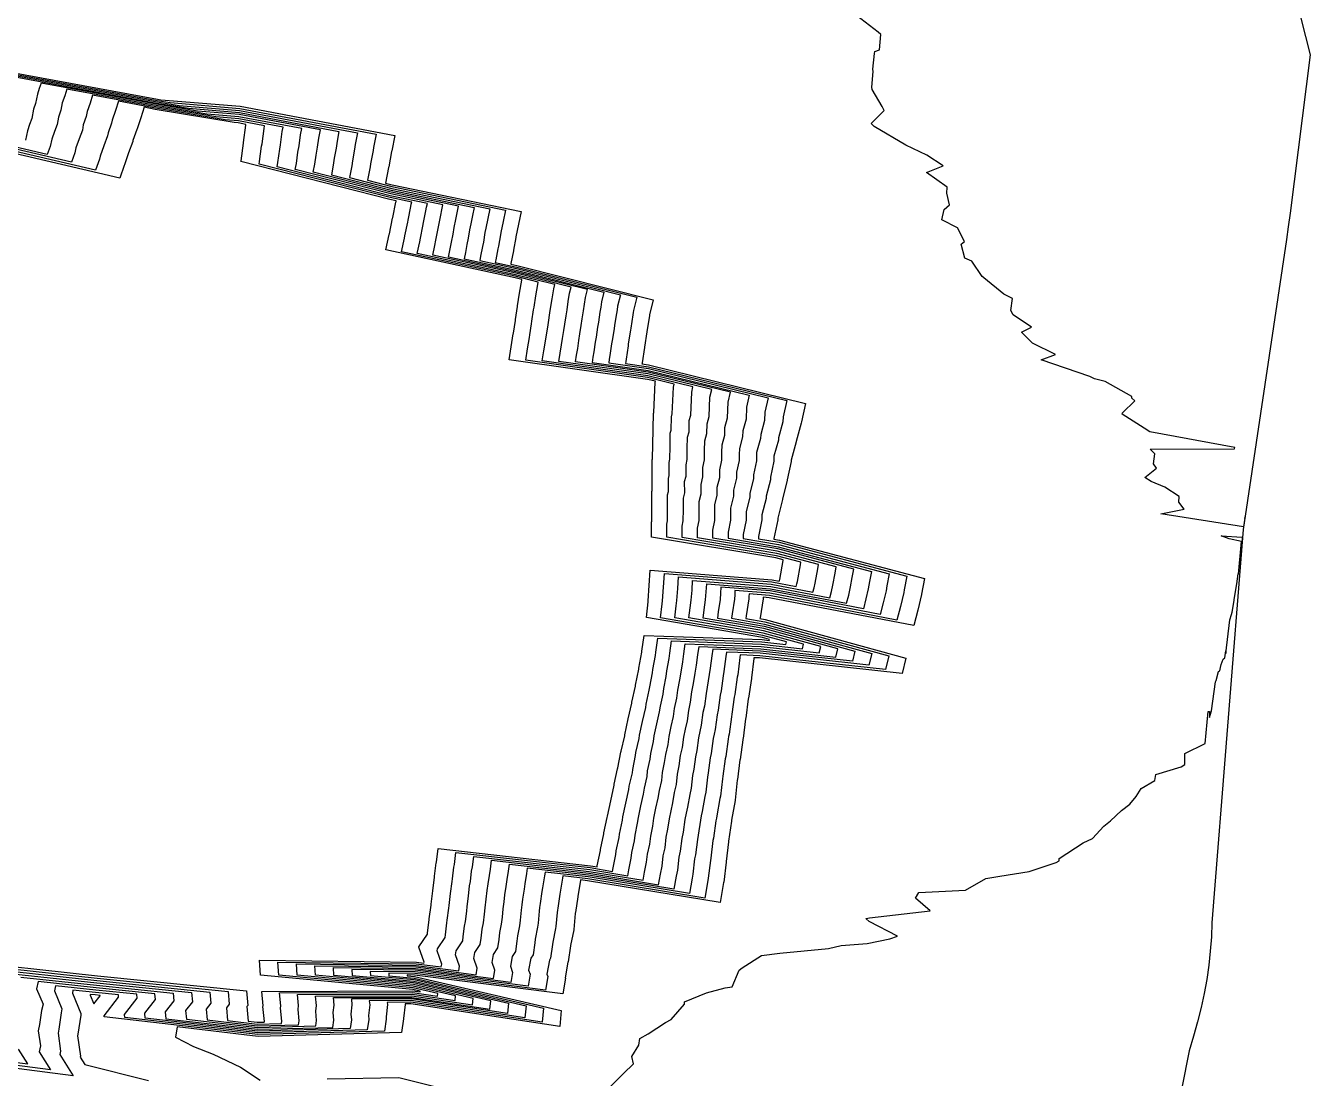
# Model space of a CAD drawing. Header units: metres. Extents: x 706349 to 713144, y 2649082 to 2655455.
# Drawn here: x 712974.1 to 713143.6, y 2651680.2 to 2651819.1 of the extents above; entities that cross this region are included whole.
import ezdxf

# ---------------------------------------------------------------- set-up
doc = ezdxf.new("R2010")
doc.units = ezdxf.units.M
for name, color, linetype in [('C-TINN-BNDY', 110, 'Continuous'), ('C-TOPO-MAJR', 9, 'Continuous'), ('C-TOPO-MINR', 8, 'Continuous')]:
    doc.layers.add(name, color=color, linetype=linetype)

msp = doc.modelspace()

# ---------------------------------------------------------------- linework, layer by layer
at = {"layer": 'C-TINN-BNDY', "color": 110, "linetype": 'Continuous', "lineweight": -3, "flags": 128}
msp.add_lwpolyline([(712895.1, 2652094.38), (713137.24, 2651840.02), (713143.56, 2651815.27), (713140.91, 2651794.35), (713140.66, 2651792.57), (713140.42, 2651790.89), (713134.7, 2651752.6), (713130.58, 2651700.71), (713130.51, 2651698.84), (713130.37, 2651696.96), (713130.16, 2651695.09), (713129.89, 2651693.23), (713129.55, 2651691.36), (713129.16, 2651689.51), (713128.67, 2651687.62), (713128.14, 2651685.72), (713127.57, 2651683.8), (713115.65, 2651623.65)], dxfattribs=at)
at = {"layer": 'C-TOPO-MAJR', "color": 9, "linetype": 'Continuous', "lineweight": -3, "elevation": -10, "flags": 128}
for points in [[(713134.92, 2651754.08), (713134.95, 2651754.28), (713134.92, 2651754.09), (713134.74, 2651752.97), (713123.85, 2651754.66), (713126.91, 2651755.31), (713126.2, 2651756.21), (713126.25, 2651756.97), (713124.37, 2651758.18), (713122.58, 2651758.96), (713121.72, 2651759.48), (713123.26, 2651760.73), (713122.88, 2651761.3), (713123.07, 2651762.61), (713122.42, 2651763.2), (713133.58, 2651763.25), (713133.6, 2651763.44), (713122.38, 2651765.52), (713121.65, 2651765.97), (713118.76, 2651767.84), (713118.77, 2651768.02), (713120.43, 2651769.61), (713120, 2651769.95), (713120.02, 2651770.19), (713116.48, 2651772.16), (713115.07, 2651772.52), (713114.48, 2651772.79), (713108.07, 2651775.01), (713109.94, 2651775.73), (713106.93, 2651777.19), (713105.44, 2651778.65), (713106.78, 2651779.31), (713104.35, 2651780.96), (713104.05, 2651781.54), (713104.29, 2651783.1), (713103.13, 2651783.68), (713100.47, 2651785.85), (713100.45, 2651785.88), (713100.25, 2651786.03), (713098.9, 2651788.05), (713097.98, 2651788.45), (713097.5, 2651790.26), (713097.94, 2651790.61), (713097.02, 2651792.45), (713094.95, 2651793.48), (713095.24, 2651794.84), (713095.95, 2651795.48), (713095.59, 2651797.01), (713095.65, 2651797.82), (713092.91, 2651799.72), (713095.13, 2651800.63), (713092.97, 2651802.01), (713090.18, 2651803.34), (713086.03, 2651805.81), (713085.63, 2651806.21), (713087.34, 2651807.94), (713087.09, 2651808.43), (713085.77, 2651810.71), (713085.73, 2651811), (713085.9, 2651813.09), (713085.86, 2651813.37), (713086.05, 2651815.46), (713086.12, 2651815.71), (713086.72, 2651815.91), (713086.92, 2651817.94), (713086.57, 2651818.27), (713083.67, 2651820.45)], [(712962.51, 2651814.75), (712991.49, 2651809.41), (712991.92, 2651809.34), (713002.38, 2651808.48), (713022.77, 2651804.62), (713022.38, 2651802.6), (713022.36, 2651802.51), (713021.98, 2651800.48), (713021.96, 2651800.38), (713021.56, 2651798.35), (713022.45, 2651798.13), (713039.44, 2651794.6), (713039.09, 2651792.92), (713038.76, 2651791.26), (713038.74, 2651791.16), (713038.46, 2651789.49), (713038.44, 2651789.4), (713038.11, 2651787.72), (713038.09, 2651787.62), (713038.9, 2651787.45), (713056.87, 2651782.95), (713056.39, 2651780.93), (713056.38, 2651780.87), (713056.37, 2651780.8), (713056.05, 2651778.77), (713056.04, 2651778.71), (713055.72, 2651776.69), (713055.71, 2651776.62), (713055.42, 2651774.62), (713055.4, 2651774.54), (713055.39, 2651774.46), (713056.26, 2651774.33), (713076.97, 2651769.26), (713076.42, 2651766.81), (713076.41, 2651766.67), (713075.75, 2651764.25), (713075.75, 2651764.17), (713075.07, 2651761.77), (713075.07, 2651761.68), (713075.07, 2651761.6), (713074.55, 2651759.17), (713074.55, 2651759.09), (713073.93, 2651756.64), (713073.93, 2651756.56), (713073.3, 2651754.1), (713073.3, 2651754), (713073.3, 2651753.91), (713072.79, 2651751.43), (713072.79, 2651751.34), (713073.54, 2651751.22), (713092.67, 2651746.16), (713092.27, 2651744.09), (713092.26, 2651744.04), (713091.78, 2651741.96), (713091.25, 2651739.93), (713072.15, 2651743.61), (713071.38, 2651743.67), (713071.38, 2651743.57), (713071.37, 2651743.48), (713070.97, 2651740.95), (713070.96, 2651740.86), (713071.66, 2651740.73), (713090.22, 2651735.64), (713089.72, 2651733.59), (713070.89, 2651735.66), (713070.15, 2651735.69), (713070.14, 2651735.59), (713069.83, 2651733.03), (713069.82, 2651732.94), (713069.44, 2651730.37), (713069.42, 2651730.28), (713069.08, 2651727.7), (713069.06, 2651727.61), (713068.72, 2651725.03), (713068.7, 2651724.94), (713068.69, 2651724.86), (713068.34, 2651722.27), (713068.32, 2651722.19), (713067.98, 2651719.6), (713067.97, 2651719.52), (713067.69, 2651716.9), (713067.67, 2651716.83), (713067.22, 2651714.25), (713067.2, 2651714.17), (713067.18, 2651714.1), (713066.82, 2651711.48), (713066.8, 2651711.4), (713066.49, 2651708.78), (713066.48, 2651708.72), (713066.17, 2651706.06), (713066.16, 2651706.02), (713065.69, 2651703.38), (713048.19, 2651706.26), (713047.3, 2651706.36), (713047.29, 2651706.28), (713046.94, 2651704.22), (713046.93, 2651704.14), (713046.6, 2651702.06), (713046.59, 2651701.99), (713046.59, 2651701.92), (713046.39, 2651699.83), (713046.38, 2651699.78), (713045.96, 2651697.7), (713045.96, 2651697.64), (713045.67, 2651695.56), (713045.63, 2651695.5), (713045.27, 2651693.43), (713045.29, 2651693.37), (713044.96, 2651691.31), (713025.4, 2651693.79), (713024.43, 2651693.81), (713024.43, 2651693.71), (713025.38, 2651693.63), (713044.75, 2651689.11), (713044.54, 2651687.02), (713024.88, 2651690), (713024.15, 2651689.99), (713024.15, 2651689.92), (713023.95, 2651688.08), (713023.95, 2651688.02), (713023.68, 2651686.21), (713004.75, 2651685.71), (712994.05, 2651686.95), (712993.86, 2651685.62), (712996.21, 2651684.35), (712998.83, 2651683.38), (713002.41, 2651681.66), (713005.01, 2651679.93)], [(713050.8, 2651678.67), (713052.96, 2651680.79), (713054.28, 2651682.08), (713054.05, 2651683.07), (713054.99, 2651684.53), (713055.11, 2651685.41), (713056.21, 2651686.04), (713058.49, 2651687.54), (713059.22, 2651687.93), (713061, 2651689.95), (713061, 2651690.26), (713063.89, 2651691.46), (713066.38, 2651692.1), (713067.3, 2651692.26), (713068.21, 2651694.45), (713068.6, 2651694.77), (713071.17, 2651696.4), (713073.59, 2651696.69), (713079.98, 2651697.32), (713081.67, 2651697.72), (713085.11, 2651697.98), (713088.08, 2651698.59), (713089.09, 2651698.94), (713085.37, 2651700.89), (713084.97, 2651701.21), (713084.98, 2651701.26), (713085.41, 2651701.34), (713093.39, 2651702.26), (713091.49, 2651703.93), (713091.93, 2651704.7), (713098.07, 2651705), (713100.76, 2651706.56), (713102.59, 2651706.85), (713106.45, 2651707.47), (713110.04, 2651708.65), (713110.43, 2651708.9), (713110.41, 2651709.2), (713113.61, 2651711.27), (713114.83, 2651711.82), (713116.31, 2651713.47), (713117.18, 2651714.18), (713118.64, 2651715.52), (713119.73, 2651716.36), (713120.57, 2651717.37), (713121.24, 2651718.43), (713123.06, 2651719.47), (713123.2, 2651720.28), (713126.52, 2651721.28), (713126.99, 2651721.59), (713126.99, 2651723.05), (713129.67, 2651724.37), (713129.69, 2651724.37), (713130.09, 2651728.57), (713130.25, 2651728.59), (713130.25, 2651727.79), (713130.51, 2651728.66), (713131.07, 2651732.51), (713131.14, 2651732.69), (713131.43, 2651733.88), (713131.62, 2651733.94), (713131.73, 2651734.42), (713131.82, 2651734.78), (713132.07, 2651735.49), (713132.27, 2651735.67), (713132.41, 2651736.6), (713132.43, 2651736.25), (713132.95, 2651740.7), (713133.18, 2651741.4), (713133.23, 2651741.69), (713133.48, 2651742.98), (713133.55, 2651743.62), (713133.85, 2651745.45), (713134.06, 2651746.74), (713134.08, 2651746.78), (713134.08, 2651746.73), (713134.49, 2651751.05), (713132.85, 2651751.39), (713131.78, 2651751.78), (713134.57, 2651751.6), (713134.59, 2651751.15)], [(713013.86, 2651680.12), (713023.32, 2651680.29), (713034.71, 2651677.4)]]:
    msp.add_lwpolyline(points, dxfattribs=at)
at = {"layer": 'C-TOPO-MAJR', "color": 9, "linetype": 'Continuous', "lineweight": -3, "flags": 128}
msp.add_lwpolyline([(712971.17, 2651694.1), (712983.45, 2651692.76), (712995.96, 2651691.48), (712996.08, 2651690.25), (712995.19, 2651689.12), (712995.3, 2651687.96), (713004.66, 2651686.87), (713012.35, 2651687.08), (713012.47, 2651687.81), (713012.35, 2651689.05), (713012.43, 2651689.8), (713012.32, 2651691.03), (713025.04, 2651691.08), (713033.03, 2651689.87), (713033.12, 2651690.72), (713025.24, 2651692.55), (713012.33, 2651693.77), (713012.24, 2651695.03), (713025.55, 2651694.87), (713033.5, 2651693.85), (713033.63, 2651694.69), (713033.2, 2651695.98), (713033.34, 2651696.76), (713034.06, 2651697.84), (713034.18, 2651698.69), (713034.3, 2651699.84), (713034.47, 2651700.69), (713034.62, 2651701.83), (713034.7, 2651702.68), (713034.84, 2651703.83), (713034.98, 2651704.98), (713035.11, 2651705.83), (713035.26, 2651706.96), (713035.4, 2651707.8), (713035.55, 2651708.95), (713048.44, 2651707.49), (713055.55, 2651706.32), (713055.74, 2651707.39), (713056, 2651708.69), (713056.13, 2651709.76), (713056.41, 2651711.07), (713056.54, 2651712.13), (713056.81, 2651713.44), (713056.96, 2651714.51), (713057.24, 2651715.82), (713057.52, 2651717.13), (713057.7, 2651718.18), (713058, 2651719.48), (713058.11, 2651720.54), (713058.38, 2651721.86), (713058.52, 2651722.91), (713058.83, 2651724.23), (713058.97, 2651725.28), (713059.25, 2651726.61), (713059.56, 2651727.95), (713059.69, 2651729), (713059.99, 2651730.35), (713060.12, 2651731.4), (713060.39, 2651732.76), (713060.55, 2651733.8), (713060.78, 2651735.15), (713060.9, 2651736.19), (713061.11, 2651737.53), (713071.11, 2651737.17), (713078.76, 2651736.33), (713078.97, 2651737.16), (713071.42, 2651739.24), (713061.59, 2651740.94), (713061.73, 2651742.26), (713061.9, 2651743.29), (713061.99, 2651744.6), (713062.07, 2651745.9), (713072.4, 2651745.1), (713080.16, 2651743.6), (713080.38, 2651744.43), (713080.57, 2651745.27), (713080.86, 2651746.84), (713081.02, 2651747.68), (713073.24, 2651749.74), (713062.71, 2651751.51), (713062.71, 2651752.78), (713062.92, 2651753.79), (713062.92, 2651755.06), (713062.92, 2651756.31), (713063.18, 2651757.31), (713063.18, 2651758.56), (713063.43, 2651759.56), (713063.43, 2651760.81), (713063.64, 2651761.8), (713063.66, 2651763.04), (713063.68, 2651764.3), (713063.96, 2651765.28), (713063.99, 2651766.55), (713064.25, 2651767.53), (713064.36, 2651770.09), (713064.59, 2651771.08), (713056.17, 2651773.14), (713044.43, 2651774.81), (713044.61, 2651775.9), (713044.78, 2651777), (713044.9, 2651777.81), (713045.08, 2651778.9), (713045.21, 2651779.72), (713045.37, 2651780.81), (713045.5, 2651781.63), (713045.67, 2651782.71), (713045.85, 2651783.79), (713046.05, 2651784.61), (713038.74, 2651786.44), (713027.8, 2651788.81), (713028.08, 2651790.12), (713028.21, 2651790.8), (713028.48, 2651792.12), (713028.59, 2651792.8), (713028.86, 2651794.12), (713029, 2651794.79), (713029.14, 2651795.48), (713022.24, 2651796.91), (713009.64, 2651800.12), (713009.81, 2651800.94), (713010, 2651802.42), (713010.16, 2651803.25), (713010.35, 2651804.71), (713010.51, 2651805.54), (713002.22, 2651807.1), (712997.97, 2651807.45), (712991.29, 2651808.57), (712979.51, 2651810.75), (712979.23, 2651809.85), (712978.92, 2651808.94), (712978.74, 2651807.98), (712978.41, 2651807.06), (712978.22, 2651806.09), (712977.87, 2651805.13), (712977.52, 2651804.12), (712977.3, 2651803.17), (712976.92, 2651802.12), (712959.44, 2651806.2)], dxfattribs=at)
at = {"layer": 'C-TOPO-MAJR', "color": 9, "linetype": 'Continuous', "lineweight": -3, "elevation": -10, "flags": 128}
msp.add_lwpolyline([(712982.59, 2651691.16), (712983.08, 2651689.99), (712983.91, 2651691.05), (712983.91, 2651691.11), (712983.25, 2651691.18), (712982.61, 2651691.25), (712982.59, 2651691.16)], close=True, dxfattribs=at)
at = {"layer": 'C-TOPO-MINR', "color": 8, "linetype": 'Continuous', "lineweight": -3, "flags": 128}
for points, elevation in [([(712969.31, 2651813.15), (712991.41, 2651809.08), (712994.34, 2651808.58), (713002.31, 2651807.93), (713017.86, 2651804.99), (713017.56, 2651803.44), (713017.48, 2651802.8), (713017.19, 2651801.26), (713017.1, 2651800.61), (713016.79, 2651799.06), (713022.37, 2651797.64), (713035.32, 2651794.95), (713035.05, 2651793.67), (713034.8, 2651792.4), (713034.68, 2651791.82), (713034.47, 2651790.54), (713034.35, 2651789.96), (713034.1, 2651788.68), (713033.98, 2651788.1), (713038.83, 2651787.05), (713052.54, 2651783.61), (713052.18, 2651782.08), (713052.1, 2651781.6), (713052.02, 2651781.13), (713051.78, 2651779.59), (713051.71, 2651779.11), (713051.46, 2651777.57), (713051.39, 2651777.1), (713051.16, 2651775.57), (713051.08, 2651775.09), (713051.01, 2651774.6), (713056.23, 2651773.86), (713072.02, 2651769.99), (713071.6, 2651768.12), (713071.55, 2651767.01), (713071.05, 2651765.17), (713071.03, 2651764.62), (713070.52, 2651762.78), (713070.51, 2651762.22), (713070.5, 2651761.68), (713070.1, 2651759.83), (713070.1, 2651759.28), (713069.63, 2651757.41), (713069.63, 2651756.86), (713069.15, 2651754.98), (713069.15, 2651754.43), (713069.15, 2651753.86), (713068.76, 2651751.97), (713068.76, 2651751.41), (713073.42, 2651750.63), (713088.01, 2651746.77), (713087.71, 2651745.19), (713087.59, 2651744.53), (713087.22, 2651742.95), (713086.81, 2651741.4), (713072.25, 2651744.21), (713067.66, 2651744.56), (713067.62, 2651743.99), (713067.58, 2651743.4), (713067.27, 2651741.48), (713067.21, 2651740.89), (713071.57, 2651740.14), (713085.72, 2651736.25), (713085.34, 2651734.69), (713070.98, 2651736.27), (713066.53, 2651736.43), (713066.44, 2651735.83), (713066.21, 2651733.88), (713066.11, 2651733.28), (713065.82, 2651731.32), (713065.7, 2651730.73), (713065.44, 2651728.76), (713065.32, 2651728.17), (713065.06, 2651726.2), (713064.92, 2651725.61), (713064.8, 2651725.03), (713064.53, 2651723.05), (713064.4, 2651722.48), (713064.14, 2651720.5), (713064.02, 2651719.93), (713063.81, 2651717.93), (713063.68, 2651717.37), (713063.34, 2651715.4), (713063.22, 2651714.83), (713063.09, 2651714.26), (713062.82, 2651712.26), (713062.7, 2651711.69), (713062.46, 2651709.69), (713062.34, 2651709.14), (713062.1, 2651707.11), (713062, 2651706.57), (713061.64, 2651704.55), (713048.29, 2651706.75), (713042.6, 2651707.4), (713042.53, 2651706.89), (713042.27, 2651705.31), (713042.2, 2651704.81), (713041.95, 2651703.23), (713041.89, 2651702.73), (713041.83, 2651702.22), (713041.68, 2651700.63), (713041.62, 2651700.14), (713041.3, 2651698.56), (713041.25, 2651698.06), (713041.02, 2651696.47), (713040.71, 2651696.01), (713040.44, 2651694.45), (713040.63, 2651693.9), (713040.38, 2651692.33), (713025.46, 2651694.22), (713019.55, 2651694.29), (713019.59, 2651693.73), (713025.32, 2651693.2), (713040.09, 2651689.75), (713039.93, 2651688.16), (713024.94, 2651690.43), (713019.42, 2651690.41), (713019.47, 2651689.87), (713019.31, 2651688.47), (713019.36, 2651687.94), (713019.15, 2651686.56), (713004.72, 2651686.18), (712987.16, 2651688.21), (712987.12, 2651688.61), (712988.78, 2651690.73), (712988.73, 2651691.26), (712983.33, 2651691.81), (712978.03, 2651692.39), (712977.88, 2651691.7), (712978.87, 2651689.35), (712978.77, 2651688.83), (712978.45, 2651686.64), (712978.35, 2651686.12), (712978.67, 2651683.76), (712978.58, 2651683.33), (712980.35, 2651680.51), (712960.62, 2651683.05)], -6), ([(712965.91, 2651813.95), (712991.45, 2651809.24), (712993.13, 2651808.96), (713002.35, 2651808.2), (713020.31, 2651804.81), (713019.97, 2651803.02), (713019.92, 2651802.66), (713019.58, 2651800.87), (713019.53, 2651800.49), (713019.18, 2651798.71), (713022.41, 2651797.88), (713037.38, 2651794.77), (713037.07, 2651793.29), (713036.78, 2651791.83), (713036.71, 2651791.49), (713036.46, 2651790.02), (713036.39, 2651789.68), (713036.11, 2651788.2), (713036.04, 2651787.86), (713038.87, 2651787.25), (713054.71, 2651783.28), (713054.28, 2651781.51), (713054.24, 2651781.24), (713054.2, 2651780.97), (713053.92, 2651779.18), (713053.88, 2651778.91), (713053.59, 2651777.13), (713053.55, 2651776.86), (713053.29, 2651775.1), (713053.24, 2651774.81), (713053.2, 2651774.53), (713056.24, 2651774.1), (713074.49, 2651769.62), (713074.01, 2651767.47), (713073.98, 2651766.84), (713073.4, 2651764.71), (713073.39, 2651764.39), (713072.8, 2651762.28), (713072.79, 2651761.95), (713072.79, 2651761.64), (713072.33, 2651759.5), (713072.33, 2651759.19), (713071.78, 2651757.03), (713071.78, 2651756.71), (713071.22, 2651754.54), (713071.22, 2651754.21), (713071.22, 2651753.89), (713070.78, 2651751.7), (713070.77, 2651751.38), (713073.48, 2651750.92), (713090.34, 2651746.46), (713089.99, 2651744.64), (713089.92, 2651744.29), (713089.5, 2651742.46), (713089.03, 2651740.66), (713072.2, 2651743.91), (713069.52, 2651744.12), (713069.5, 2651743.78), (713069.48, 2651743.44), (713069.12, 2651741.21), (713069.08, 2651740.87), (713071.61, 2651740.43), (713087.97, 2651735.94), (713087.53, 2651734.14), (713070.93, 2651735.96), (713068.34, 2651736.06), (713068.29, 2651735.71), (713068.02, 2651733.45), (713067.97, 2651733.11), (713067.63, 2651730.85), (713067.56, 2651730.5), (713067.26, 2651728.23), (713067.19, 2651727.89), (713066.89, 2651725.61), (713066.81, 2651725.28), (713066.74, 2651724.94), (713066.44, 2651722.66), (713066.36, 2651722.33), (713066.06, 2651720.05), (713066, 2651719.72), (713065.75, 2651717.42), (713065.68, 2651717.1), (713065.28, 2651714.82), (713065.21, 2651714.5), (713065.14, 2651714.18), (713064.82, 2651711.87), (713064.75, 2651711.55), (713064.48, 2651709.24), (713064.41, 2651708.93), (713064.14, 2651706.59), (713064.08, 2651706.29), (713063.67, 2651703.96), (713048.24, 2651706.51), (713044.95, 2651706.88), (713044.91, 2651706.59), (713044.6, 2651704.76), (713044.57, 2651704.48), (713044.28, 2651702.64), (713044.24, 2651702.36), (713044.21, 2651702.07), (713044.03, 2651700.23), (713044, 2651699.96), (713043.63, 2651698.13), (713043.6, 2651697.85), (713043.34, 2651696.01), (713043.17, 2651695.76), (713042.86, 2651693.94), (713042.96, 2651693.63), (713042.67, 2651691.82), (713025.43, 2651694.01), (713021.99, 2651694.05), (713022.01, 2651693.72), (713025.35, 2651693.41), (713042.42, 2651689.43), (713042.24, 2651687.59), (713024.91, 2651690.21), (713021.78, 2651690.2), (713021.81, 2651689.9), (713021.63, 2651688.28), (713021.66, 2651687.98), (713021.41, 2651686.38), (713004.73, 2651685.94), (712984.44, 2651688.29), (712984.43, 2651688.44), (712986.34, 2651690.89), (712986.32, 2651691.19), (712983.29, 2651691.49), (712980.32, 2651691.82), (712980.24, 2651691.43), (712981.38, 2651688.71), (712981.34, 2651688.52), (712980.98, 2651685.99), (712980.94, 2651685.8), (712981.31, 2651683.08), (712981.29, 2651682.98), (712981.91, 2651682), (712990.28, 2651679.9)], -8), ([(712972.71, 2651812.35), (712991.37, 2651808.91), (712995.55, 2651808.21), (713002.28, 2651807.65), (713015.41, 2651805.17), (713015.16, 2651803.87), (713015.04, 2651802.95), (713014.79, 2651801.64), (713014.67, 2651800.72), (713014.41, 2651799.41), (713022.32, 2651797.4), (713033.26, 2651795.13), (713033.04, 2651794.04), (713032.82, 2651792.98), (713032.65, 2651792.15), (713032.47, 2651791.07), (713032.3, 2651790.24), (713032.09, 2651789.16), (713031.92, 2651788.33), (713038.8, 2651786.84), (713050.38, 2651783.95), (713050.07, 2651782.65), (713049.96, 2651781.97), (713049.85, 2651781.3), (713049.65, 2651779.99), (713049.54, 2651779.31), (713049.34, 2651778.02), (713049.22, 2651777.33), (713049.04, 2651776.05), (713048.92, 2651775.36), (713048.82, 2651774.67), (713056.21, 2651773.62), (713069.54, 2651770.35), (713069.18, 2651768.78), (713069.12, 2651767.19), (713068.69, 2651765.63), (713068.67, 2651764.84), (713068.24, 2651763.29), (713068.22, 2651762.5), (713068.21, 2651761.72), (713067.88, 2651760.16), (713067.88, 2651759.37), (713067.48, 2651757.79), (713067.48, 2651757.01), (713067.07, 2651755.43), (713067.07, 2651754.64), (713067.07, 2651753.84), (713066.74, 2651752.24), (713066.74, 2651751.45), (713073.36, 2651750.33), (713085.68, 2651747.07), (713085.42, 2651745.74), (713085.25, 2651744.78), (713084.94, 2651743.44), (713084.6, 2651742.13), (713072.3, 2651744.5), (713065.79, 2651745.01), (713065.74, 2651744.19), (713065.69, 2651743.36), (713065.43, 2651741.74), (713065.34, 2651740.9), (713071.52, 2651739.84), (713083.47, 2651736.55), (713083.15, 2651735.24), (713071.02, 2651736.57), (713064.72, 2651736.8), (713064.6, 2651735.95), (713064.4, 2651734.3), (713064.26, 2651733.46), (713064.01, 2651731.8), (713063.84, 2651730.95), (713063.63, 2651729.29), (713063.44, 2651728.45), (713063.22, 2651726.78), (713063.03, 2651725.95), (713062.85, 2651725.11), (713062.63, 2651723.45), (713062.44, 2651722.62), (713062.22, 2651720.96), (713062.05, 2651720.13), (713061.87, 2651718.45), (713061.69, 2651717.64), (713061.4, 2651715.97), (713061.22, 2651715.16), (713061.05, 2651714.34), (713060.81, 2651712.66), (713060.64, 2651711.84), (713060.45, 2651710.15), (713060.27, 2651709.35), (713060.07, 2651707.64), (713059.91, 2651706.84), (713059.61, 2651705.14), (713048.34, 2651707), (713040.25, 2651707.91), (713040.16, 2651707.19), (713039.93, 2651705.86), (713039.84, 2651705.15), (713039.63, 2651703.81), (713039.54, 2651703.09), (713039.45, 2651702.38), (713039.33, 2651701.03), (713039.24, 2651700.32), (713038.97, 2651698.99), (713038.89, 2651698.27), (713038.7, 2651696.93), (713038.26, 2651696.26), (713038.03, 2651694.96), (713038.3, 2651694.16), (713038.08, 2651692.83), (713025.49, 2651694.44), (713017.12, 2651694.54), (713017.17, 2651693.74), (713025.3, 2651692.98), (713037.77, 2651690.07), (713037.63, 2651688.73), (713024.98, 2651690.65), (713017.05, 2651690.62), (713017.12, 2651689.85), (713016.99, 2651688.66), (713017.06, 2651687.89), (713016.88, 2651686.73), (713004.7, 2651686.41), (712989.87, 2651688.12), (712989.81, 2651688.78), (712991.21, 2651690.57), (712991.14, 2651691.33), (712983.37, 2651692.13), (712975.75, 2651692.96), (712975.53, 2651691.97), (712976.37, 2651689.98), (712976.19, 2651689.13), (712975.93, 2651687.29), (712975.75, 2651686.44), (712976.02, 2651684.45), (712975.87, 2651683.67), (712977.36, 2651681.29), (712960.7, 2651683.44)], -4), ([(712973.46, 2651693.53), (712983.41, 2651692.45), (712993.55, 2651691.41), (712993.64, 2651690.41), (712992.5, 2651688.95), (712992.59, 2651688.04), (713004.68, 2651686.64), (713014.62, 2651686.9), (713014.76, 2651687.85), (713014.67, 2651688.86), (713014.78, 2651689.82), (713014.68, 2651690.82), (713025.01, 2651690.86), (713035.33, 2651689.3), (713035.44, 2651690.4), (713025.27, 2651692.77), (713014.75, 2651693.75), (713014.68, 2651694.78), (713025.52, 2651694.65), (713035.79, 2651693.34), (713035.97, 2651694.43), (713035.62, 2651695.47), (713035.8, 2651696.51), (713036.38, 2651697.39), (713036.53, 2651698.48), (713036.64, 2651699.41), (713036.86, 2651700.5), (713036.97, 2651701.43), (713037.08, 2651702.53), (713037.19, 2651703.46), (713037.3, 2651704.4), (713037.48, 2651705.49), (713037.59, 2651706.41), (713037.78, 2651707.5), (713037.9, 2651708.43), (713048.39, 2651707.24), (713057.58, 2651705.73), (713057.83, 2651707.12), (713058.04, 2651708.16), (713058.2, 2651709.56), (713058.43, 2651710.61), (713058.59, 2651711.99), (713058.81, 2651713.05), (713059.01, 2651714.43), (713059.23, 2651715.49), (713059.46, 2651716.55), (713059.7, 2651717.91), (713059.93, 2651718.96), (713060.08, 2651720.33), (713060.3, 2651721.41), (713060.48, 2651722.77), (713060.73, 2651723.84), (713060.91, 2651725.2), (713061.14, 2651726.28), (713061.39, 2651727.37), (713061.57, 2651728.72), (713061.81, 2651729.82), (713061.98, 2651731.18), (713062.2, 2651732.28), (713062.4, 2651733.63), (713062.59, 2651734.72), (713062.75, 2651736.07), (713062.92, 2651737.16), (713071.06, 2651736.87), (713080.96, 2651735.78), (713081.22, 2651736.86), (713071.47, 2651739.54), (713063.47, 2651740.92), (713063.58, 2651742), (713063.79, 2651743.33), (713063.87, 2651744.4), (713063.93, 2651745.45), (713072.35, 2651744.8), (713082.38, 2651742.87), (713082.66, 2651743.94), (713082.91, 2651745.03), (713083.14, 2651746.29), (713083.35, 2651747.38), (713073.3, 2651750.04), (713064.72, 2651751.48), (713064.73, 2651752.51), (713064.99, 2651753.82), (713065, 2651754.85), (713065, 2651755.87), (713065.33, 2651757.16), (713065.33, 2651758.18), (713065.65, 2651759.47), (713065.65, 2651760.49), (713065.93, 2651761.76), (713065.94, 2651762.77), (713065.96, 2651763.8), (713066.32, 2651765.06), (713066.34, 2651766.09), (713066.69, 2651767.36), (713066.77, 2651769.43), (713067.06, 2651770.72), (713056.19, 2651773.38), (713046.63, 2651774.74), (713046.76, 2651775.63), (713046.91, 2651776.52), (713047.06, 2651777.57), (713047.21, 2651778.46), (713047.38, 2651779.52), (713047.51, 2651780.4), (713047.68, 2651781.47), (713047.82, 2651782.34), (713047.96, 2651783.22), (713048.21, 2651784.28), (713038.77, 2651786.64), (713029.86, 2651788.57), (713030.08, 2651789.64), (713030.25, 2651790.52), (713030.47, 2651791.59), (713030.62, 2651792.47), (713030.84, 2651793.55), (713031.02, 2651794.42), (713031.2, 2651795.3), (713022.28, 2651797.16), (713012.03, 2651799.77), (713012.24, 2651800.83), (713012.4, 2651802.03), (713012.6, 2651803.1), (713012.75, 2651804.29), (713012.96, 2651805.35), (713002.25, 2651807.38), (712996.76, 2651807.83), (712991.33, 2651808.74), (712976.11, 2651811.55), (712975.88, 2651810.82), (712975.63, 2651810.09), (712975.4, 2651808.84), (712975.13, 2651808.09), (712974.89, 2651806.85), (712974.61, 2651806.06), (712974.32, 2651805.25), (712974.04, 2651804.01)], -2), ([(712968.88, 2651694.67), (712983.49, 2651693.08), (712998.37, 2651691.56), (712998.51, 2651690.09), (712997.89, 2651689.3), (712998.02, 2651687.87), (713004.64, 2651687.11), (713010.09, 2651687.25), (713010.17, 2651687.77), (713010.03, 2651689.24), (713010.09, 2651689.77), (713009.95, 2651691.24), (713025.07, 2651691.3), (713030.73, 2651690.44), (713030.79, 2651691.04), (713025.22, 2651692.34), (713009.91, 2651693.78), (713009.81, 2651695.27), (713025.58, 2651695.08), (713031.21, 2651694.36), (713031.3, 2651694.96), (713030.79, 2651696.49), (713030.88, 2651697.01), (713031.74, 2651698.3), (713031.82, 2651698.9), (713031.97, 2651700.27), (713032.09, 2651700.87), (713032.27, 2651702.23), (713032.32, 2651702.83), (713032.49, 2651704.2), (713032.65, 2651705.56), (713032.75, 2651706.16), (713032.92, 2651707.51), (713033.02, 2651708.1), (713033.2, 2651709.47), (713048.49, 2651707.73), (713053.53, 2651706.9), (713053.66, 2651707.67), (713053.97, 2651709.21), (713054.06, 2651709.97), (713054.4, 2651711.52), (713054.49, 2651712.28), (713054.81, 2651713.84), (713054.92, 2651714.59), (713055.25, 2651716.15), (713055.58, 2651717.7), (713055.71, 2651718.45), (713056.06, 2651719.99), (713056.14, 2651720.74), (713056.46, 2651722.31), (713056.56, 2651723.06), (713056.92, 2651724.62), (713057.02, 2651725.37), (713057.36, 2651726.95), (713057.72, 2651728.54), (713057.82, 2651729.28), (713058.17, 2651730.88), (713058.27, 2651731.63), (713058.58, 2651733.23), (713058.69, 2651733.97), (713058.97, 2651735.57), (713059.06, 2651736.31), (713059.3, 2651737.9), (713071.15, 2651737.48), (713076.57, 2651736.88), (713076.72, 2651737.47), (713071.38, 2651738.94), (713059.72, 2651740.95), (713059.89, 2651742.52), (713060, 2651743.25), (713060.11, 2651744.81), (713060.21, 2651746.35), (713072.45, 2651745.4), (713077.94, 2651744.34), (713078.1, 2651744.92), (713078.24, 2651745.52), (713078.57, 2651747.4), (713078.69, 2651747.99), (713073.18, 2651749.45), (713060.69, 2651751.55), (713060.7, 2651753.05), (713060.84, 2651753.77), (713060.85, 2651755.27), (713060.85, 2651756.76), (713061.03, 2651757.46), (713061.02, 2651758.95), (713061.2, 2651759.65), (713061.2, 2651761.14), (713061.35, 2651761.84), (713061.37, 2651763.31), (713061.4, 2651764.81), (713061.6, 2651765.5), (713061.63, 2651767.01), (713061.82, 2651767.7), (713061.95, 2651770.74), (713062.11, 2651771.45), (713056.15, 2651772.91), (713042.24, 2651774.88), (713042.45, 2651776.18), (713042.66, 2651777.48), (713042.74, 2651778.05), (713042.95, 2651779.34), (713043.04, 2651779.92), (713043.24, 2651781.21), (713043.33, 2651781.8), (713043.53, 2651783.08), (713043.74, 2651784.36), (713043.88, 2651784.94), (713038.71, 2651786.24), (713025.74, 2651789.05), (713026.07, 2651790.6), (713026.16, 2651791.08), (713026.48, 2651792.65), (713026.56, 2651793.13), (713026.89, 2651794.69), (713026.98, 2651795.17), (713027.08, 2651795.65), (713022.19, 2651796.67), (713007.26, 2651800.47), (713007.37, 2651801.06), (713007.61, 2651802.81), (713007.72, 2651803.39), (713007.94, 2651805.13), (713008.05, 2651805.72), (713002.19, 2651806.83), (712999.18, 2651807.07), (712991.25, 2651808.41), (712982.91, 2651809.94), (712982.58, 2651808.88), (712982.21, 2651807.8), (712982.08, 2651807.12), (712981.69, 2651806.02), (712981.56, 2651805.34), (712981.14, 2651804.2), (712980.72, 2651803), (712980.56, 2651802.32), (712980.11, 2651801.08), (712959.37, 2651805.92)], 2), ([(712964.31, 2651695.81), (712983.57, 2651693.72), (713003.2, 2651691.71), (713003.38, 2651689.78), (713003.27, 2651689.64), (713003.45, 2651687.71), (713004.61, 2651687.57), (713005.56, 2651687.6), (713005.57, 2651687.69), (713005.39, 2651689.63), (713005.4, 2651689.72), (713005.22, 2651691.65), (713025.14, 2651691.73), (713026.13, 2651691.58), (713026.14, 2651691.68), (713025.16, 2651691.91), (713005.08, 2651693.8), (713004.93, 2651695.76), (713025.64, 2651695.51), (713026.62, 2651695.38), (713026.64, 2651695.49), (713025.96, 2651697.5), (713025.96, 2651697.51), (713027.09, 2651699.22), (713027.11, 2651699.32), (713027.31, 2651701.13), (713027.33, 2651701.23), (713027.56, 2651703.03), (713027.57, 2651703.14), (713027.79, 2651704.93), (713028.01, 2651706.73), (713028.02, 2651706.84), (713028.25, 2651708.61), (713028.27, 2651708.71), (713028.5, 2651710.5), (713048.59, 2651708.23), (713049.47, 2651708.08), (713049.49, 2651708.21), (713049.9, 2651710.26), (713049.92, 2651710.39), (713050.36, 2651712.44), (713050.38, 2651712.57), (713050.81, 2651714.62), (713050.83, 2651714.76), (713051.26, 2651716.81), (713051.7, 2651718.86), (713051.73, 2651718.99), (713052.18, 2651721.02), (713052.2, 2651721.15), (713052.62, 2651723.22), (713052.64, 2651723.35), (713053.12, 2651725.4), (713053.13, 2651725.53), (713053.58, 2651727.62), (713054.06, 2651729.71), (713054.07, 2651729.84), (713054.53, 2651731.94), (713054.55, 2651732.07), (713054.97, 2651734.19), (713054.99, 2651734.32), (713055.35, 2651736.42), (713055.36, 2651736.55), (713055.68, 2651738.64), (713071.24, 2651738.08), (713072.19, 2651737.98), (713072.21, 2651738.08), (713071.28, 2651738.34), (713055.97, 2651740.98), (713056.19, 2651743.05), (713056.21, 2651743.18), (713056.36, 2651745.22), (713056.48, 2651747.24), (713072.55, 2651745.99), (713073.51, 2651745.81), (713073.54, 2651745.91), (713073.56, 2651746.02), (713074.01, 2651748.5), (713074.03, 2651748.6), (713073.07, 2651748.86), (713056.66, 2651751.62), (713056.66, 2651753.6), (713056.69, 2651753.72), (713056.7, 2651755.69), (713056.7, 2651757.64), (713056.73, 2651757.77), (713056.72, 2651759.72), (713056.75, 2651759.84), (713056.75, 2651761.8), (713056.78, 2651761.92), (713056.81, 2651763.85), (713056.85, 2651765.82), (713056.88, 2651765.95), (713056.93, 2651767.93), (713056.96, 2651768.05), (713057.13, 2651772.05), (713057.16, 2651772.18), (713056.12, 2651772.43), (713037.86, 2651775.02), (713038.13, 2651776.72), (713038.4, 2651778.43), (713038.42, 2651778.53), (713038.69, 2651780.22), (713038.71, 2651780.32), (713038.97, 2651782.03), (713038.98, 2651782.13), (713039.25, 2651783.81), (713039.52, 2651785.51), (713039.55, 2651785.61), (713038.64, 2651785.84), (713021.62, 2651789.52), (713022.05, 2651791.56), (713022.07, 2651791.64), (713022.49, 2651793.7), (713022.5, 2651793.78), (713022.93, 2651795.84), (713022.95, 2651795.92), (713022.96, 2651796.01), (713022.11, 2651796.18), (713002.49, 2651801.18), (713002.51, 2651801.28), (713002.82, 2651803.59), (713002.84, 2651803.69), (713003.13, 2651805.98), (713003.15, 2651806.08), (713002.12, 2651806.28), (713001.6, 2651806.32), (712991.17, 2651808.07), (712989.71, 2651808.34), (712989.27, 2651806.94), (712988.79, 2651805.51), (712988.76, 2651805.4), (712988.24, 2651803.95), (712988.22, 2651803.83), (712987.67, 2651802.33), (712987.11, 2651800.76), (712987.09, 2651800.64), (712986.49, 2651799), (712959.24, 2651805.37)], 6), ([(712966.6, 2651695.24), (712983.53, 2651693.4), (713000.79, 2651691.63), (713000.94, 2651689.94), (713000.58, 2651689.47), (713000.73, 2651687.79), (713004.63, 2651687.34), (713007.82, 2651687.42), (713007.87, 2651687.73), (713007.71, 2651689.44), (713007.75, 2651689.75), (713007.59, 2651691.44), (713025.1, 2651691.51), (713028.43, 2651691.01), (713028.46, 2651691.36), (713025.19, 2651692.13), (713007.5, 2651693.79), (713007.37, 2651695.51), (713025.61, 2651695.29), (713028.91, 2651694.87), (713028.97, 2651695.22), (713028.38, 2651696.99), (713028.42, 2651697.26), (713029.42, 2651698.76), (713029.47, 2651699.11), (713029.64, 2651700.7), (713029.71, 2651701.05), (713029.91, 2651702.63), (713029.95, 2651702.98), (713030.14, 2651704.57), (713030.33, 2651706.15), (713030.39, 2651706.5), (713030.59, 2651708.06), (713030.65, 2651708.41), (713030.85, 2651709.98), (713048.54, 2651707.98), (713051.5, 2651707.49), (713051.58, 2651707.94), (713051.94, 2651709.73), (713051.99, 2651710.18), (713052.38, 2651711.98), (713052.43, 2651712.42), (713052.81, 2651714.23), (713052.87, 2651714.67), (713053.26, 2651716.48), (713053.64, 2651718.28), (713053.72, 2651718.72), (713054.12, 2651720.51), (713054.17, 2651720.95), (713054.54, 2651722.77), (713054.6, 2651723.2), (713055.02, 2651725.01), (713055.08, 2651725.45), (713055.47, 2651727.28), (713055.89, 2651729.13), (713055.95, 2651729.56), (713056.35, 2651731.41), (713056.41, 2651731.85), (713056.78, 2651733.71), (713056.84, 2651734.14), (713057.16, 2651736), (713057.21, 2651736.43), (713057.49, 2651738.27), (713071.2, 2651737.78), (713074.38, 2651737.43), (713074.47, 2651737.78), (713071.33, 2651738.64), (713057.85, 2651740.97), (713058.04, 2651742.79), (713058.11, 2651743.21), (713058.23, 2651745.02), (713058.34, 2651746.79), (713072.5, 2651745.7), (713075.73, 2651745.07), (713075.82, 2651745.42), (713075.9, 2651745.77), (713076.29, 2651747.95), (713076.36, 2651748.3), (713073.12, 2651749.15), (713058.67, 2651751.58), (713058.68, 2651753.33), (713058.77, 2651753.74), (713058.77, 2651755.48), (713058.77, 2651757.2), (713058.88, 2651757.61), (713058.87, 2651759.33), (713058.98, 2651759.75), (713058.98, 2651761.47), (713059.07, 2651761.88), (713059.09, 2651763.58), (713059.12, 2651765.32), (713059.24, 2651765.72), (713059.28, 2651767.47), (713059.39, 2651767.88), (713059.54, 2651771.4), (713059.64, 2651771.81), (713056.14, 2651772.67), (713040.05, 2651774.95), (713040.29, 2651776.45), (713040.53, 2651777.95), (713040.58, 2651778.29), (713040.82, 2651779.78), (713040.88, 2651780.12), (713041.1, 2651781.62), (713041.16, 2651781.96), (713041.39, 2651783.45), (713041.63, 2651784.94), (713041.71, 2651785.28), (713038.68, 2651786.04), (713023.68, 2651789.28), (713024.06, 2651791.08), (713024.11, 2651791.36), (713024.48, 2651793.17), (713024.53, 2651793.45), (713024.91, 2651795.26), (713024.96, 2651795.55), (713025.02, 2651795.83), (713022.15, 2651796.43), (713004.87, 2651800.83), (713004.94, 2651801.17), (713005.21, 2651803.2), (713005.28, 2651803.54), (713005.54, 2651805.56), (713005.6, 2651805.9), (713002.16, 2651806.55), (713000.39, 2651806.7), (712991.21, 2651808.24), (712986.31, 2651809.14), (712985.92, 2651807.91), (712985.5, 2651806.66), (712985.42, 2651806.26), (712984.96, 2651804.99), (712984.89, 2651804.58), (712984.4, 2651803.26), (712983.91, 2651801.88), (712983.83, 2651801.48), (712983.3, 2651800.04), (712959.31, 2651805.65)], 4), ([(712960.78, 2651683.82), (712974.37, 2651682.07), (712973.15, 2651684.01)], -2)]:
    msp.add_lwpolyline(points, dxfattribs=dict(at, elevation=elevation))

doc.saveas('drawing.dxf')
